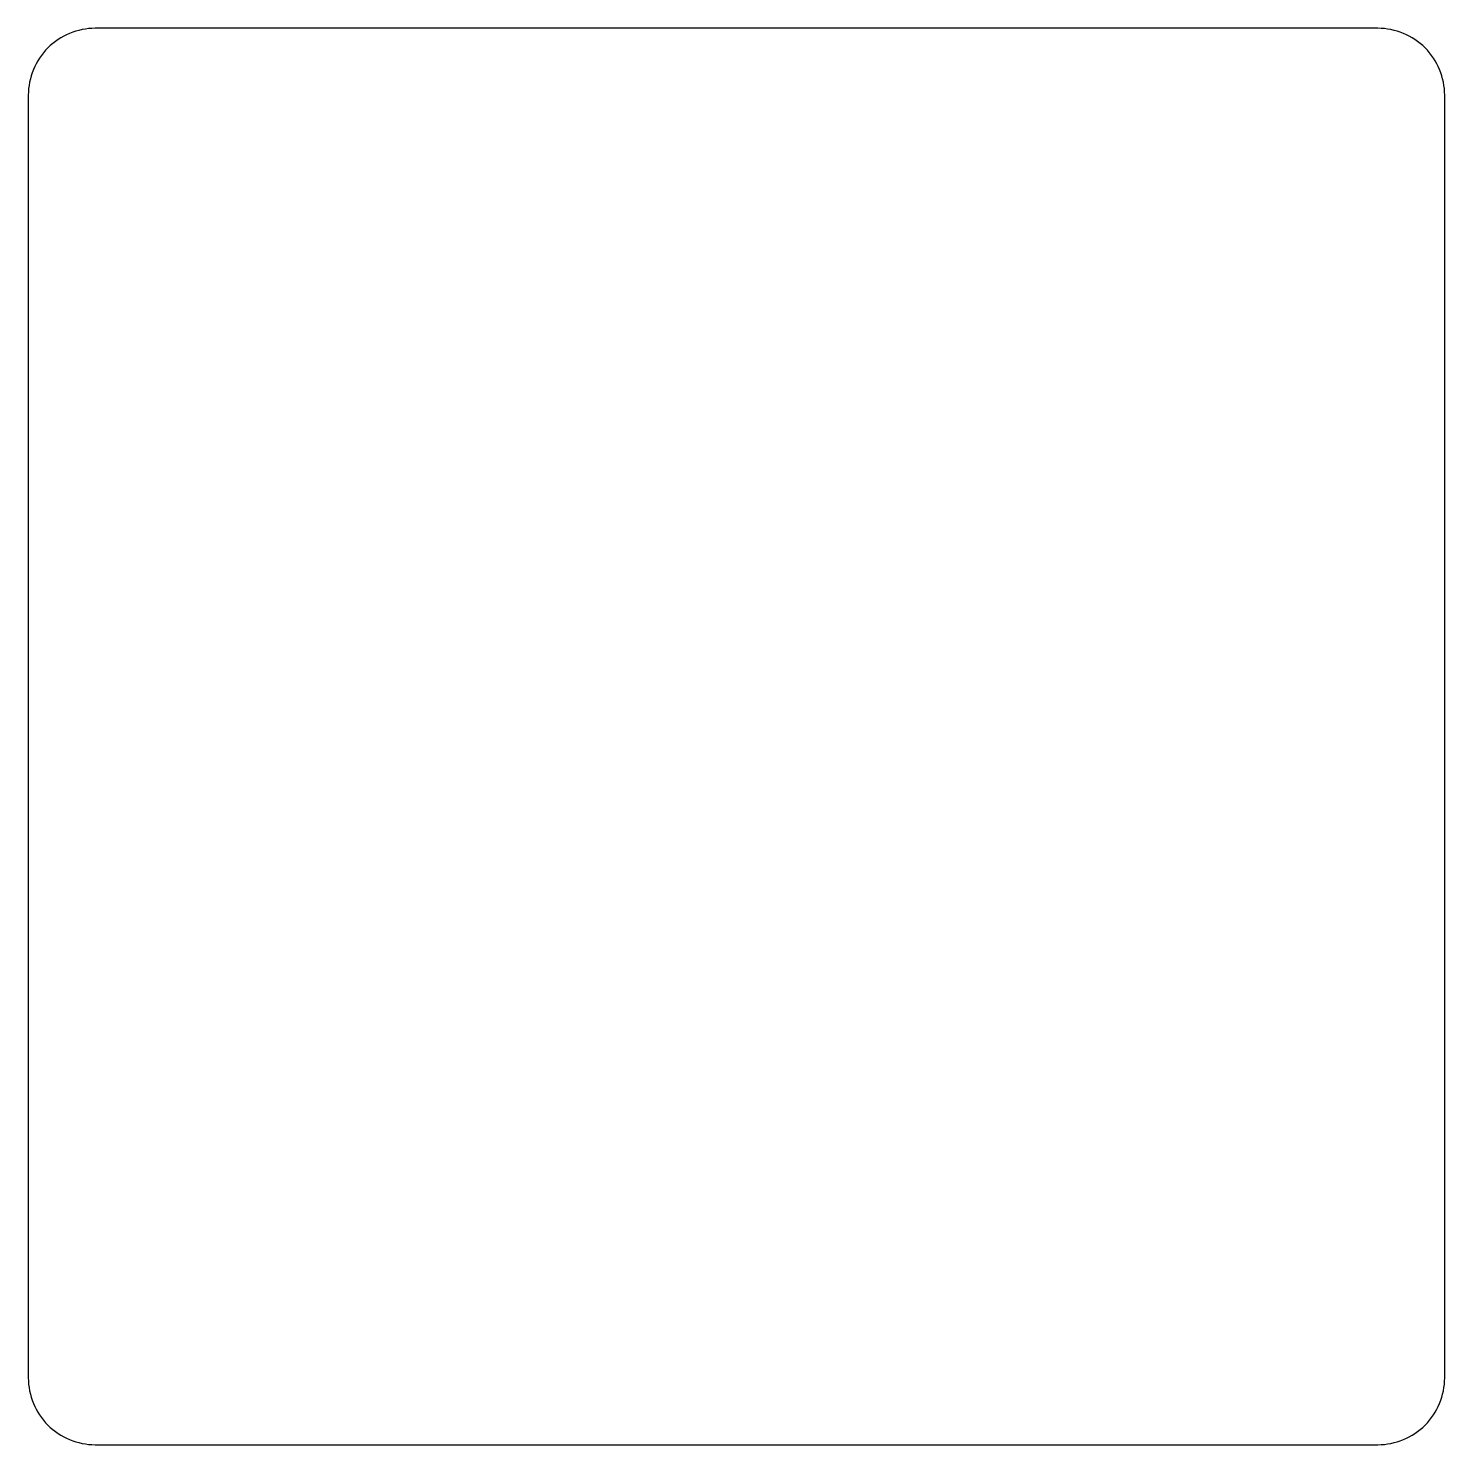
# Model space of a CAD drawing. Extents: x -31.8 to 31.8, y -31.8 to 31.8.
import ezdxf

# ---------------------------------------------------------------- set-up
doc = ezdxf.new("R2010")
doc.units = 0

msp = doc.modelspace()

# ---------------------------------------------------------------- linework, layer by layer
at = {"layer": '1'}
msp.add_lwpolyline([(31.75, 28.75, 0.414214), (28.75, 31.75), (-28.75, 31.75, 0.414214), (-31.75, 28.75), (-31.75, -28.75, 0.414214), (-28.75, -31.75), (28.75, -31.75, 0.414214), (31.75, -28.75)], format="xyb", close=True, dxfattribs=at)

doc.saveas('drawing.dxf')
